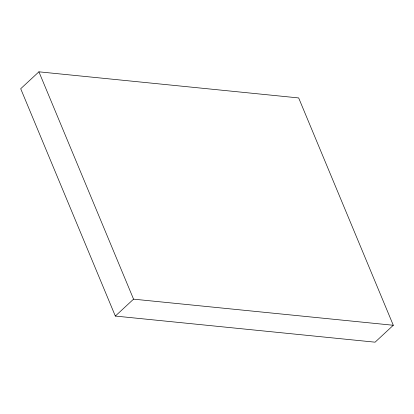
<?xml version="1.0" encoding="UTF-8"?>
<svg xmlns="http://www.w3.org/2000/svg" width="414" height="414" viewBox="0 0 414 414"><rect width="100%" height="100%" fill="white"/><g stroke="black" fill="none" stroke-linecap="round" stroke-linejoin="round"><path stroke-width="0.62" d="M38.921 71.819L20.7 88.731L115.33 316.068L375.079 342.181L393.3 325.269L298.67 97.932L38.921 71.819L133.556 299.156L393.3 325.269M115.33 316.068L133.556 299.156"/></g></svg>
